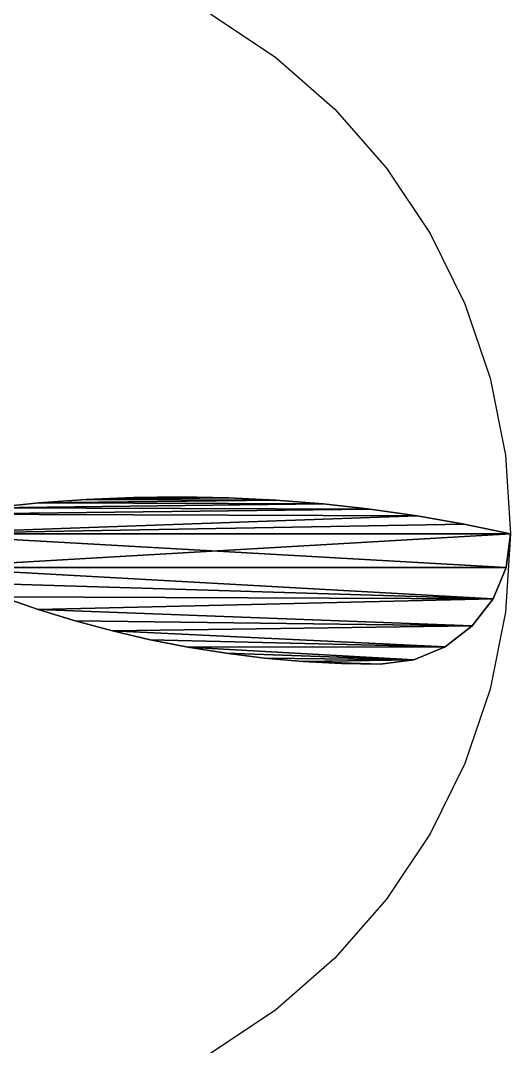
# Model space of a CAD drawing. Header units: metres. Extents: x 0 to 132, y 0 to 132.
# Drawn here: x 112.74 to 131.53, y 46.12 to 85.43 of the extents above; entities that cross this region are included whole.
import ezdxf

# ---------------------------------------------------------------- set-up
doc = ezdxf.new("R2010")
doc.units = ezdxf.units.M

msp = doc.modelspace()

# ---------------------------------------------------------------- linework, layer by layer
at = {"layer": 'Group#1'}
for p, q in [((120.032, 85.685, 16.8), (122.533, 84.013, 16.8)), ((120.032, 85.685, 19.8), (122.533, 84.013, 19.8)), ((122.533, 84.013, 16.8), (124.795, 82.029, 16.8)), ((122.533, 84.013, 19.8), (124.795, 82.029, 19.8)), ((124.795, 82.029, 19.8), (126.779, 79.767, 19.8)), ((124.795, 82.029, 16.8), (126.779, 79.767, 16.8)), ((126.779, 79.767, 19.8), (128.451, 77.266, 19.8)), ((126.779, 79.767, 16.8), (128.451, 77.266, 16.8)), ((128.451, 77.266, 19.8), (129.781, 74.568, 19.8)), ((128.451, 77.266, 16.8), (129.781, 74.568, 16.8)), ((129.781, 74.568, 19.8), (130.748, 71.719, 19.8)), ((129.781, 74.568, 16.8), (130.748, 71.719, 16.8)), ((130.748, 71.719, 19.8), (131.335, 68.768, 19.8)), ((130.748, 71.719, 16.8), (131.335, 68.768, 16.8)), ((131.335, 68.768, 16.8), (131.532, 65.766, 16.8)), ((131.335, 68.768, 19.8), (131.532, 65.766, 19.8)), ((131.532, 65.766, 16.8), (131.335, 62.764, 16.8)), ((131.532, 65.766, 19.8), (131.335, 62.764, 19.8)), ((131.335, 62.764, 16.8), (130.748, 59.813, 16.8)), ((131.335, 62.764, 19.8), (130.748, 59.813, 19.8)), ((130.748, 59.813, 16.8), (129.781, 56.964, 16.8)), ((130.748, 59.813, 19.8), (129.781, 56.964, 19.8)), ((129.781, 56.964, 16.8), (128.451, 54.266, 16.8)), ((129.781, 56.964, 19.8), (128.451, 54.266, 19.8)), ((128.451, 54.266, 16.8), (126.779, 51.764, 16.8)), ((128.451, 54.266, 19.8), (126.779, 51.764, 19.8)), ((126.779, 51.764, 16.8), (124.795, 49.502, 16.8)), ((126.779, 51.764, 19.8), (124.795, 49.502, 19.8)), ((124.795, 49.502, 16.8), (122.533, 47.519, 16.8)), ((124.795, 49.502, 19.8), (122.533, 47.519, 19.8)), ((122.533, 47.519, 16.8), (120.032, 45.847, 16.8)), ((122.533, 47.519, 19.8), (120.032, 45.847, 19.8))]:
    msp.add_line(p, q, dxfattribs=at)

# ---------------------------------------------------------------- meshes
at = {"layer": 'Group#89'}
mesh = msp.add_polyface(dxfattribs=at)
corners = [(117.077, 67.155, 18.8), (120.716, 67.14, 18.8), (118.897, 67.175, 18.8), (115.259, 67.078, 18.8), (122.533, 67.05, 18.8), (113.444, 66.946, 18.8), (124.347, 66.903, 18.8), (111.634, 66.759, 18.8), (126.156, 66.702, 18.8), (109.831, 66.516, 18.8), (127.957, 66.445, 18.8), (108.532, 65.766, 18.8), (129.75, 66.133, 18.8), (131.532, 65.766, 18.8)]
mesh.append_faces([[corners[k] for k in face] for face in [(0, 1, 2), (12, 11, 13)]], dxfattribs={"vtx0": -1})
mesh.append_faces([[corners[k] for k in face] for face in [(1, 3, 4), (4, 5, 6), (6, 7, 8), (8, 9, 10), (10, 11, 12)]], dxfattribs={"vtx0": -1, "vtx1": -1})
mesh.append_faces([[corners[k] for k in face] for face in [(1, 0, 3), (4, 3, 5), (6, 5, 7), (8, 7, 9), (10, 9, 11)]], dxfattribs={"vtx0": -1, "vtx2": -1})
mesh = msp.add_polyface(dxfattribs=at)
corners = [(120.716, 67.14, 17.8), (117.077, 67.155, 17.8), (118.897, 67.175, 17.8), (115.259, 67.078, 17.8), (122.533, 67.05, 17.8), (113.444, 66.946, 17.8), (124.347, 66.903, 17.8), (111.634, 66.759, 17.8), (126.156, 66.702, 17.8), (109.831, 66.516, 17.8), (127.957, 66.445, 17.8), (108.532, 65.766, 17.8), (129.75, 66.133, 17.8), (131.532, 65.766, 17.8), (131.362, 64.472, 17.8), (109.282, 64.467, 17.8), (130.862, 63.266, 17.8), (110.643, 63.883, 17.8), (112.024, 63.348, 17.8), (113.423, 62.861, 17.8), (130.067, 62.23, 17.8), (114.838, 62.424, 17.8), (116.268, 62.038, 17.8), (129.032, 61.436, 17.8), (117.711, 61.702, 17.8), (119.164, 61.416, 17.8), (127.826, 60.936, 17.8), (120.627, 61.183, 17.8), (122.097, 61.001, 17.8), (123.572, 60.87, 17.8), (126.532, 60.766, 17.8), (125.051, 60.792, 17.8)]
mesh.append_faces([[corners[k] for k in face] for face in [(0, 1, 2), (29, 30, 31)]], dxfattribs={"vtx0": -1})
mesh.append_faces([[corners[k] for k in face] for face in [(1, 0, 3), (3, 4, 5), (5, 6, 7), (7, 8, 9), (9, 10, 11), (11, 14, 15), (15, 16, 17), (17, 16, 18), (18, 16, 19), (19, 20, 21), (21, 20, 22), (22, 23, 24), (24, 23, 25), (25, 26, 27), (27, 26, 28), (28, 26, 29)]], dxfattribs={"vtx0": -1, "vtx1": -1})
mesh.append_faces([[corners[k] for k in face] for face in [(3, 0, 4), (5, 4, 6), (7, 6, 8), (9, 8, 10), (11, 10, 12), (11, 12, 13), (11, 13, 14), (15, 14, 16), (19, 16, 20), (22, 20, 23), (25, 23, 26), (29, 26, 30)]], dxfattribs={"vtx0": -1, "vtx2": -1})
mesh = msp.add_polyface(dxfattribs=at)
corners = [(113.444, 66.946, 18.8), (111.634, 66.759, 17.8), (111.634, 66.759, 18.8), (113.444, 66.946, 17.8)]
mesh.append_faces([[corners[k] for k in face] for face in [(0, 1, 2), (1, 0, 3)]], dxfattribs={"vtx0": -1})
mesh = msp.add_polyface(dxfattribs=at)
corners = [(115.259, 67.078, 18.8), (113.444, 66.946, 17.8), (113.444, 66.946, 18.8), (115.259, 67.078, 17.8)]
mesh.append_faces([[corners[k] for k in face] for face in [(0, 1, 2), (1, 0, 3)]], dxfattribs={"vtx0": -1})
mesh = msp.add_polyface(dxfattribs=at)
corners = [(117.077, 67.155, 18.8), (115.259, 67.078, 17.8), (115.259, 67.078, 18.8), (117.077, 67.155, 17.8)]
mesh.append_faces([[corners[k] for k in face] for face in [(0, 1, 2), (1, 0, 3)]], dxfattribs={"vtx0": -1})
mesh = msp.add_polyface(dxfattribs=at)
corners = [(118.897, 67.175, 18.8), (117.077, 67.155, 17.8), (117.077, 67.155, 18.8), (118.897, 67.175, 17.8)]
mesh.append_faces([[corners[k] for k in face] for face in [(0, 1, 2), (1, 0, 3)]], dxfattribs={"vtx0": -1})
mesh = msp.add_polyface(dxfattribs=at)
corners = [(120.716, 67.14, 18.8), (118.897, 67.175, 17.8), (118.897, 67.175, 18.8), (120.716, 67.14, 17.8)]
mesh.append_faces([[corners[k] for k in face] for face in [(0, 1, 2), (1, 0, 3)]], dxfattribs={"vtx0": -1})
mesh = msp.add_polyface(dxfattribs=at)
corners = [(122.533, 67.05, 18.8), (120.716, 67.14, 17.8), (120.716, 67.14, 18.8), (122.533, 67.05, 17.8)]
mesh.append_faces([[corners[k] for k in face] for face in [(0, 1, 2), (1, 0, 3)]], dxfattribs={"vtx0": -1})
mesh = msp.add_polyface(dxfattribs=at)
corners = [(124.347, 66.903, 18.8), (122.533, 67.05, 17.8), (122.533, 67.05, 18.8), (124.347, 66.903, 17.8)]
mesh.append_faces([[corners[k] for k in face] for face in [(0, 1, 2), (1, 0, 3)]], dxfattribs={"vtx0": -1})
mesh = msp.add_polyface(dxfattribs=at)
corners = [(126.156, 66.702, 18.8), (124.347, 66.903, 17.8), (124.347, 66.903, 18.8), (126.156, 66.702, 17.8)]
mesh.append_faces([[corners[k] for k in face] for face in [(0, 1, 2), (1, 0, 3)]], dxfattribs={"vtx0": -1})
mesh = msp.add_polyface(dxfattribs=at)
corners = [(127.957, 66.445, 18.8), (126.156, 66.702, 17.8), (126.156, 66.702, 18.8), (127.957, 66.445, 17.8)]
mesh.append_faces([[corners[k] for k in face] for face in [(0, 1, 2), (1, 0, 3)]], dxfattribs={"vtx0": -1})
mesh = msp.add_polyface(dxfattribs=at)
corners = [(129.75, 66.133, 18.8), (127.957, 66.445, 17.8), (127.957, 66.445, 18.8), (129.75, 66.133, 17.8)]
mesh.append_faces([[corners[k] for k in face] for face in [(0, 1, 2), (1, 0, 3)]], dxfattribs={"vtx0": -1})
mesh = msp.add_polyface(dxfattribs=at)
corners = [(131.532, 65.766, 18.8), (129.75, 66.133, 17.8), (129.75, 66.133, 18.8), (131.532, 65.766, 17.8)]
mesh.append_faces([[corners[k] for k in face] for face in [(0, 1, 2), (1, 0, 3)]], dxfattribs={"vtx0": -1})
mesh = msp.add_polyface(dxfattribs=at)
corners = [(109.282, 64.467, 18.8), (131.532, 65.766, 18.8), (108.532, 65.766, 18.8), (131.362, 64.472, 18.8), (130.862, 63.266, 18.8), (110.643, 63.883, 18.8), (112.024, 63.348, 18.8), (113.423, 62.861, 18.8), (130.067, 62.23, 18.8), (114.838, 62.424, 18.8), (116.268, 62.038, 18.8), (129.032, 61.436, 18.8), (117.711, 61.702, 18.8), (119.164, 61.416, 18.8), (127.826, 60.936, 18.8), (120.627, 61.183, 18.8), (122.097, 61.001, 18.8), (123.572, 60.87, 18.8), (126.532, 60.766, 18.8), (125.051, 60.792, 18.8)]
mesh.append_faces([[corners[k] for k in face] for face in [(0, 1, 2), (18, 17, 19)]], dxfattribs={"vtx0": -1})
mesh.append_faces([[corners[k] for k in face] for face in [(1, 0, 3), (3, 0, 4), (4, 7, 8), (8, 10, 11), (11, 13, 14), (14, 17, 18)]], dxfattribs={"vtx0": -1, "vtx1": -1})
mesh.append_faces([[corners[k] for k in face] for face in [(4, 0, 5), (4, 5, 6), (4, 6, 7), (8, 7, 9), (8, 9, 10), (11, 10, 12), (11, 12, 13), (14, 13, 15), (14, 15, 16), (14, 16, 17)]], dxfattribs={"vtx0": -1, "vtx2": -1})
mesh = msp.add_polyface(dxfattribs=at)
corners = [(131.532, 65.766, 18.8), (131.362, 64.472, 17.8), (131.532, 65.766, 17.8), (131.362, 64.472, 18.8)]
mesh.append_faces([[corners[k] for k in face] for face in [(0, 1, 2), (1, 0, 3)]], dxfattribs={"vtx0": -1})
mesh = msp.add_polyface(dxfattribs=at)
corners = [(131.362, 64.472, 18.8), (130.862, 63.266, 17.8), (131.362, 64.472, 17.8), (130.862, 63.266, 18.8)]
mesh.append_faces([[corners[k] for k in face] for face in [(0, 1, 2), (1, 0, 3)]], dxfattribs={"vtx0": -1})
mesh = msp.add_polyface(dxfattribs=at)
corners = [(113.423, 62.861, 17.8), (112.024, 63.348, 18.8), (112.024, 63.348, 17.8), (113.423, 62.861, 18.8)]
mesh.append_faces([[corners[k] for k in face] for face in [(0, 1, 2), (1, 0, 3)]], dxfattribs={"vtx0": -1})
mesh = msp.add_polyface(dxfattribs=at)
corners = [(130.862, 63.266, 18.8), (130.067, 62.23, 17.8), (130.862, 63.266, 17.8), (130.067, 62.23, 18.8)]
mesh.append_faces([[corners[k] for k in face] for face in [(0, 1, 2), (1, 0, 3)]], dxfattribs={"vtx0": -1})
mesh = msp.add_polyface(dxfattribs=at)
corners = [(114.838, 62.424, 17.8), (113.423, 62.861, 18.8), (113.423, 62.861, 17.8), (114.838, 62.424, 18.8)]
mesh.append_faces([[corners[k] for k in face] for face in [(0, 1, 2), (1, 0, 3)]], dxfattribs={"vtx0": -1})
mesh = msp.add_polyface(dxfattribs=at)
corners = [(116.268, 62.038, 17.8), (114.838, 62.424, 18.8), (114.838, 62.424, 17.8), (116.268, 62.038, 18.8)]
mesh.append_faces([[corners[k] for k in face] for face in [(0, 1, 2), (1, 0, 3)]], dxfattribs={"vtx0": -1})
mesh = msp.add_polyface(dxfattribs=at)
corners = [(130.067, 62.23, 17.8), (129.032, 61.436, 18.8), (129.032, 61.436, 17.8), (130.067, 62.23, 18.8)]
mesh.append_faces([[corners[k] for k in face] for face in [(0, 1, 2), (1, 0, 3)]], dxfattribs={"vtx0": -1})
mesh = msp.add_polyface(dxfattribs=at)
corners = [(117.711, 61.702, 17.8), (116.268, 62.038, 18.8), (116.268, 62.038, 17.8), (117.711, 61.702, 18.8)]
mesh.append_faces([[corners[k] for k in face] for face in [(0, 1, 2), (1, 0, 3)]], dxfattribs={"vtx0": -1})
mesh = msp.add_polyface(dxfattribs=at)
corners = [(119.164, 61.416, 17.8), (117.711, 61.702, 18.8), (117.711, 61.702, 17.8), (119.164, 61.416, 18.8)]
mesh.append_faces([[corners[k] for k in face] for face in [(0, 1, 2), (1, 0, 3)]], dxfattribs={"vtx0": -1})
mesh = msp.add_polyface(dxfattribs=at)
corners = [(120.627, 61.183, 17.8), (119.164, 61.416, 18.8), (119.164, 61.416, 17.8), (120.627, 61.183, 18.8)]
mesh.append_faces([[corners[k] for k in face] for face in [(0, 1, 2), (1, 0, 3)]], dxfattribs={"vtx0": -1})
mesh = msp.add_polyface(dxfattribs=at)
corners = [(129.032, 61.436, 17.8), (127.826, 60.936, 18.8), (127.826, 60.936, 17.8), (129.032, 61.436, 18.8)]
mesh.append_faces([[corners[k] for k in face] for face in [(0, 1, 2), (1, 0, 3)]], dxfattribs={"vtx0": -1})
mesh = msp.add_polyface(dxfattribs=at)
corners = [(122.097, 61.001, 17.8), (120.627, 61.183, 18.8), (120.627, 61.183, 17.8), (122.097, 61.001, 18.8)]
mesh.append_faces([[corners[k] for k in face] for face in [(0, 1, 2), (1, 0, 3)]], dxfattribs={"vtx0": -1})
mesh = msp.add_polyface(dxfattribs=at)
corners = [(123.572, 60.87, 17.8), (122.097, 61.001, 18.8), (122.097, 61.001, 17.8), (123.572, 60.87, 18.8)]
mesh.append_faces([[corners[k] for k in face] for face in [(0, 1, 2), (1, 0, 3)]], dxfattribs={"vtx0": -1})
mesh = msp.add_polyface(dxfattribs=at)
corners = [(127.826, 60.936, 17.8), (126.532, 60.766, 18.8), (126.532, 60.766, 17.8), (127.826, 60.936, 18.8)]
mesh.append_faces([[corners[k] for k in face] for face in [(0, 1, 2), (1, 0, 3)]], dxfattribs={"vtx0": -1})
mesh = msp.add_polyface(dxfattribs=at)
corners = [(125.051, 60.792, 17.8), (123.572, 60.87, 18.8), (123.572, 60.87, 17.8), (125.051, 60.792, 18.8)]
mesh.append_faces([[corners[k] for k in face] for face in [(0, 1, 2), (1, 0, 3)]], dxfattribs={"vtx0": -1})
mesh = msp.add_polyface(dxfattribs=at)
corners = [(126.532, 60.766, 17.8), (125.051, 60.792, 18.8), (125.051, 60.792, 17.8), (126.532, 60.766, 18.8)]
mesh.append_faces([[corners[k] for k in face] for face in [(0, 1, 2), (1, 0, 3)]], dxfattribs={"vtx0": -1})

doc.saveas('drawing.dxf')
